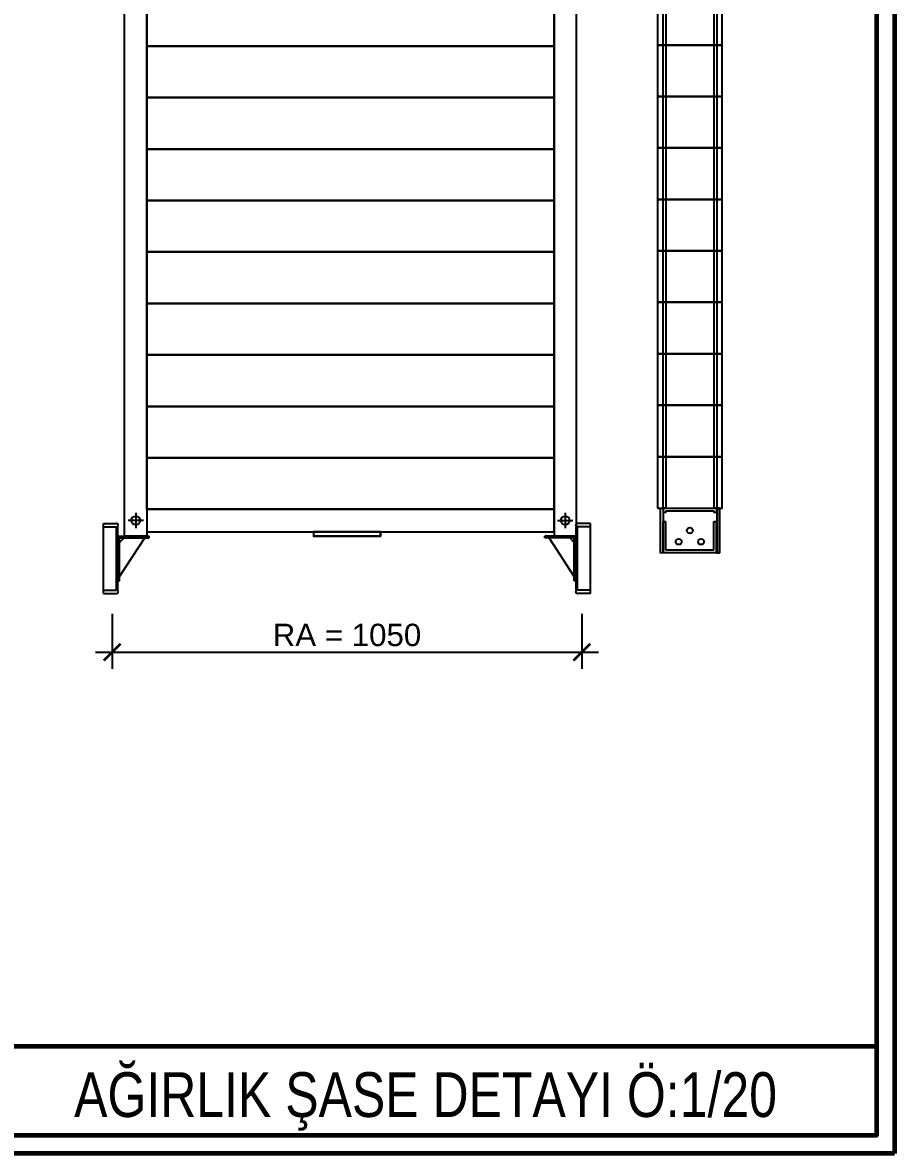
# Model space of a CAD drawing. Extents: x 273215 to 281797, y -454106 to -451256.
# Drawn here: x 281407 to 281797, y -454092 to -453587 of the extents above; entities that cross this region are included whole.
import ezdxf

# ---------------------------------------------------------------- set-up
doc = ezdxf.new("R2010")
doc.units = 0
doc.header["$MEASUREMENT"] = 0
doc.header["$PDMODE"] = 3
doc.header["$PDSIZE"] = 100
doc.linetypes.add('Center', pattern=[4, 1, -0.5, 2, -0.5])
doc.layers.get('0').update_dxf_attribs({"linetype": 'CONTINUOUS'})
doc.layers.get('Defpoints').update_dxf_attribs({"linetype": 'CONTINUOUS'})
doc.layers.add('AM_5', color=3, linetype='CONTINUOUS', lineweight=25)
doc.layers.add('yazı', color=142, linetype='CONTINUOUS', lineweight=30)
doc.layers.add('TKAACERCEVE', color=7, linetype='CONTINUOUS')
doc.styles.add('LD', font='ARIALUNI.ttf')
doc.styles.get("Standard").update_dxf_attribs({"font": 'arial.ttf'})
doc.dimstyles.new('LIFT_NO_EDIT$0', dxfattribs={"dimtxt": 2.5, "dimasz": 2, "dimexe": 1.5, "dimexo": 0, "dimgap": 0.5, "dimtad": 1, "dimdec": 0, "dimzin": 0, "dimdsep": 46, "dimtxsty": 'LD', "dimblk": 'ARCHTICK', "dimcen": 0, "dimdle": 1.5, "dimclrd": 3, "dimclre": 3, "dimclrt": 4, "dimadec": 0, "dimazin": 0, "dimtfac": 1, "dimtdec": 0, "dimtix": 1, "dimtmove": 0, "dimatfit": 3, "dimfxl": 0, "dimtolj": 1, "dimtzin": 0, "dimarcsym": 0})

# ---------------------------------------------------------------- blocks, each defined once
blk = doc.blocks.new('_ArchTick')
at = {"color": 0, "linetype": 'ByBlock', "const_width": 0.15}
blk.add_lwpolyline([(-0.5, -0.5), (0.5, 0.5)], dxfattribs=at)
blk = doc.blocks.new('*D34')
at = {"layer": 'AM_5', "color": 7, "lineweight": -2, "transparency": 16777216}
for p, q in [((2195.9, 1206), (2195.9, 1082.7)), ((3245.9, 1206), (3245.9, 1082.7)), ((2158.4, 1120.2), (3283.4, 1120.2))]:
    blk.add_line(p, q, dxfattribs=at)
at = {"layer": 'Defpoints', "color": 0, "transparency": 16777216}
for p in [(2195.9, 1206), (3245.9, 1206), (3245.9, 1120.2)]:
    blk.add_point(p, dxfattribs=at)
at = {"layer": 'AM_5', "color": 7, "lineweight": -2, "transparency": 16777216, "xscale": 37.5, "yscale": 37.5, "zscale": 37.5, "rotation": 180}
blk.add_blockref('_ArchTick', (2195.9, 1120.2), dxfattribs=at)
at = {"layer": 'AM_5', "color": 7, "lineweight": -2, "transparency": 16777216, "xscale": 37.5, "yscale": 37.5, "zscale": 37.5}
blk.add_blockref('_ArchTick', (3245.9, 1120.2), dxfattribs=at)
at = {"layer": 'AM_5', "color": 7, "transparency": 16777216, "insert": (2720.9, 1158.2), "char_height": 50, "attachment_point": 5, "style": 'LD'}
blk.add_mtext('\\A1;RA = 1050', dxfattribs=at)
blk = doc.blocks.new('new AC538block')
at = {"color": 7}
blk.add_lwpolyline([(-72.5, 0), (72.5, 0), (72.5, 115), (-72.5, 115)], close=True, dxfattribs=at)
blk = doc.blocks.new('*U32')
for p, q in [((3183.7, 2474.3), (2273.7, 2474.3)), ((3183.7, 2359.3), (2273.7, 2359.3)), ((3183.7, 2244.3), (2273.7, 2244.3)), ((3183.7, 2129.3), (2273.7, 2129.3)), ((3183.7, 2014.3), (2273.7, 2014.3)), ((3183.7, 1899.3), (2273.7, 1899.3)), ((3183.7, 1784.3), (2273.7, 1784.3)), ((3183.7, 1669.3), (2273.7, 1669.3)), ((3183.7, 1554.3), (2273.7, 1554.3)), ((3183.7, 1439.3), (2273.7, 1439.3)), ((2645.9, 1389.3), (2645.9, 1379.3)), ((2795.9, 1379.3), (2645.9, 1379.3)), ((2795.9, 1389.3), (2795.9, 1379.3))]:
    blk.add_line(p, q)
at = {"color": 7}
for p, q in [((3421.4, 1341.8), (3421.4, 1441.8)), ((3421.4, 1441.8), (3427.4, 1441.8)), ((3427.4, 1441.8), (3427.4, 1341.8)), ((3427.9, 1441.8), (3427.9, 1431.8)), ((3427.9, 1441.8), (3546.9, 1441.8)), ((3546.9, 1441.8), (3546.9, 1431.8)), ((3553.4, 1441.8), (3547.4, 1441.8)), ((3547.4, 1441.8), (3547.4, 1341.8)), ((3553.4, 1341.8), (3553.4, 1441.8)), ((3433.9, 1431.8), (3427.9, 1431.8)), ((3433.9, 1435.8), (3433.9, 1431.8)), ((3433.9, 1435.8), (3540.9, 1435.8)), ((3540.9, 1435.8), (3540.9, 1431.8)), ((3546.9, 1431.8), (3540.9, 1431.8)), ((2176.7, 1250.8), (2176.7, 1407.8)), ((2176.7, 1407.8), (2205.7, 1407.8)), ((2176.7, 1399.8), (2205.7, 1399.8)), ((2205.7, 1258.8), (2205.7, 1399.8)), ((2208.7, 1399.3), (2205.7, 1399.3)), ((2208.7, 1259.3), (2208.7, 1399.3)), ((3233.1, 1399.3), (3236.1, 1399.3)), ((3233.1, 1259.3), (3233.1, 1399.3)), ((3265.1, 1407.8), (3236.1, 1407.8)), ((3236.1, 1258.8), (3236.1, 1399.8)), ((3265.1, 1399.8), (3236.1, 1399.8)), ((3265.1, 1250.8), (3265.1, 1407.8)), ((3427.9, 1341.8), (3427.9, 1411.8)), ((3427.9, 1411.8), (3433.9, 1411.8)), ((3433.9, 1347.8), (3433.9, 1411.8)), ((3540.9, 1347.8), (3540.9, 1411.8)), ((3540.9, 1411.8), (3546.9, 1411.8)), ((3546.9, 1341.8), (3546.9, 1411.8)), ((2208.7, 1379.3), (2278.7, 1379.3)), ((2212.7, 1365.3), (2222.7, 1375.3)), ((2212.7, 1375.3), (2278.7, 1375.3)), ((2212.7, 1289.3), (2268.7, 1375.3)), ((2212.7, 1279.3), (2212.7, 1375.3)), ((2278.7, 1375.3), (2278.7, 1379.3)), ((3163.1, 1375.3), (3163.1, 1379.3)), ((3233.1, 1379.3), (3163.1, 1379.3)), ((3229.1, 1375.3), (3163.1, 1375.3)), ((3229.1, 1289.3), (3173.1, 1375.3)), ((3229.1, 1365.3), (3219.1, 1375.3)), ((3229.1, 1279.3), (3229.1, 1375.3)), ((3427.4, 1341.8), (3421.4, 1341.8)), ((3547.4, 1341.8), (3427.4, 1341.8)), ((3546.9, 1341.8), (3427.9, 1341.8)), ((3540.9, 1347.8), (3433.9, 1347.8)), ((3547.4, 1341.8), (3553.4, 1341.8)), ((2208.7, 1279.3), (2212.7, 1279.3)), ((3233.1, 1279.3), (3229.1, 1279.3)), ((2176.7, 1258.8), (2205.7, 1258.8)), ((2176.7, 1250.8), (2205.7, 1250.8)), ((2208.7, 1259.3), (2205.7, 1259.3)), ((3233.1, 1259.3), (3236.1, 1259.3)), ((3265.1, 1258.8), (3236.1, 1258.8)), ((3265.1, 1250.8), (3236.1, 1250.8))]:
    blk.add_line(p, q, dxfattribs=at)
at = {"color": 2, "linetype": 'Center'}
for p, q in [((2248.7, 1431.3), (2248.7, 1397.3)), ((3208.7, 1431.3), (3208.7, 1397.3)), ((2265.7, 1414.3), (2231.7, 1414.3)), ((3191.7, 1414.3), (3225.7, 1414.3))]:
    blk.add_line(p, q, dxfattribs=at)
at = {"linetype": 'ByBlock'}
blk.add_line((3233.7, 1379.3), (3183.7, 1379.3), dxfattribs=at)
for points in [[(2223.7, 4289.3), (2273.7, 4289.3), (2273.7, 1379.3), (2223.7, 1379.3)], [(3233.7, 4289.3), (3183.7, 4289.3), (3183.7, 1379.3), (3233.7, 1379.3)], [(3427.9, 4229.3), (3433.4, 4229.3), (3433.4, 1441.8), (3427.9, 1441.8)], [(3547.4, 1441.8), (3541.4, 1441.8), (3541.4, 4229.3), (3547.4, 4229.3)], [(2273.7, 2589.3), (3183.7, 2589.3), (3183.7, 2474.3), (2273.7, 2474.3)], [(3183.7, 2589.3), (2273.7, 2589.3), (2273.7, 2474.3), (3183.7, 2474.3), (3183.7, 2589.3)], [(2273.7, 2474.3), (3183.7, 2474.3), (3183.7, 2359.3), (2273.7, 2359.3)], [(3183.7, 2474.3), (2273.7, 2474.3), (2273.7, 2359.3), (3183.7, 2359.3), (3183.7, 2474.3)], [(2273.7, 2359.3), (3183.7, 2359.3), (3183.7, 2244.3), (2273.7, 2244.3)], [(3183.7, 2359.3), (2273.7, 2359.3), (2273.7, 2244.3), (3183.7, 2244.3), (3183.7, 2359.3)], [(2273.7, 2244.3), (3183.7, 2244.3), (3183.7, 2129.3), (2273.7, 2129.3)], [(3183.7, 2244.3), (2273.7, 2244.3), (2273.7, 2129.3), (3183.7, 2129.3), (3183.7, 2244.3)], [(2273.7, 2129.3), (3183.7, 2129.3), (3183.7, 2014.3), (2273.7, 2014.3)], [(3183.7, 2129.3), (2273.7, 2129.3), (2273.7, 2014.3), (3183.7, 2014.3), (3183.7, 2129.3)], [(2273.7, 2014.3), (3183.7, 2014.3), (3183.7, 1899.3), (2273.7, 1899.3)], [(3183.7, 2014.3), (2273.7, 2014.3), (2273.7, 1899.3), (3183.7, 1899.3), (3183.7, 2014.3)], [(2273.7, 1899.3), (3183.7, 1899.3), (3183.7, 1784.3), (2273.7, 1784.3)], [(3183.7, 1899.3), (2273.7, 1899.3), (2273.7, 1784.3), (3183.7, 1784.3), (3183.7, 1899.3)], [(2273.7, 1784.3), (3183.7, 1784.3), (3183.7, 1669.3), (2273.7, 1669.3)], [(3183.7, 1784.3), (2273.7, 1784.3), (2273.7, 1669.3), (3183.7, 1669.3), (3183.7, 1784.3)], [(2273.7, 1669.3), (3183.7, 1669.3), (3183.7, 1554.3), (2273.7, 1554.3)], [(3183.7, 1669.3), (2273.7, 1669.3), (2273.7, 1554.3), (3183.7, 1554.3), (3183.7, 1669.3)], [(2273.7, 1554.3), (3183.7, 1554.3), (3183.7, 1439.3), (2273.7, 1439.3)], [(3183.7, 1554.3), (2273.7, 1554.3), (2273.7, 1439.3), (3183.7, 1439.3), (3183.7, 1554.3)], [(3421.4, 1441.8), (3553.4, 1441.8), (3553.4, 1341.8), (3421.4, 1341.8)], [(3183.7, 1439.3), (2273.7, 1439.3), (2273.7, 1389.3), (3183.7, 1389.3), (3183.7, 1439.3)], [(2795.9, 1389.3), (2645.9, 1389.3), (2645.9, 1379.3), (2795.9, 1379.3), (2795.9, 1389.3)]]:
    blk.add_lwpolyline(points, close=True, dxfattribs=at)
for centre in [(2248.7, 1414.3), (3208.7, 1414.3)]:
    blk.add_circle(centre, 10)
at = {"color": 7}
for centre in [(3487.4, 1391.8), (3462.4, 1366.8), (3512.4, 1366.8)]:
    blk.add_circle(centre, 6.5, dxfattribs=at)
for centre, start, end in [((2205.7, 1403.8), 270, 90), ((3236.1, 1403.8), 90, 270), ((2205.7, 1254.8), 270, 90), ((3236.1, 1254.8), 90, 270)]:
    blk.add_arc(centre, 4, start, end, dxfattribs=at)
at = {"layer": 'TKAACERCEVE', "linetype": 'ByBlock', "lineweight": 60}
for p, q in [((3944.6, 5004.3), (3944.6, 0)), ((3944.6, 0), (0, 0))]:
    blk.add_line(p, q, dxfattribs=at)
at = {"layer": 'TKAACERCEVE', "color": 7, "linetype": 'Continuous', "lineweight": 60}
blk.add_line((40, 239.9), (3904.1, 239.9), dxfattribs=at)
at = {"layer": 'TKAACERCEVE', "linetype": 'ByBlock', "lineweight": 60}
blk.add_lwpolyline([(40, 4964.3), (3904.6, 4964.3), (3904.6, 40), (40, 40)], close=True, dxfattribs=at)
for p in [(3487.4, 2476.8), (3487.4, 2361.8), (3487.4, 2246.8), (3487.4, 2131.8), (3487.4, 2016.8), (3487.4, 1901.8), (3487.4, 1786.8), (3487.4, 1671.8), (3487.4, 1556.8), (3487.4, 1441.8)]:
    blk.add_blockref('new AC538block', p)
at = {"layer": 'yazı', "color": 7, "width": 0.8}
blk.add_text('AĞIRLIK ŞASE DETAYI Ö:1/20', height=100, dxfattribs=at).set_placement((2110.9, 81.3))
at = {"layer": 'AM_5'}
dim = blk.add_linear_dim(base=(3245.9, 1120.2), p1=(2195.9, 1206), p2=(3245.9, 1206), text='RA = <>', dimstyle='LIFT_NO_EDIT$0', override={"dimscale": 25, "dimtxt": 2, "dimasz": 1.5, "dimclrd": 7, "dimclre": 7, "dimclrt": 7}, dxfattribs=at)
dim.commit()
dim.dimension.update_dxf_attribs({"geometry": '*D34', "text_midpoint": (2720.9, 1158.2)})

msp = doc.modelspace()

# ---------------------------------------------------------------- block references
at = {"color": 7, "linetype": 'ByBlock', "xscale": 0.2, "yscale": 0.2, "zscale": 0.2}
msp.add_blockref('*U32', (281007.6, -454092.13), dxfattribs=at)

doc.saveas('drawing.dxf')
